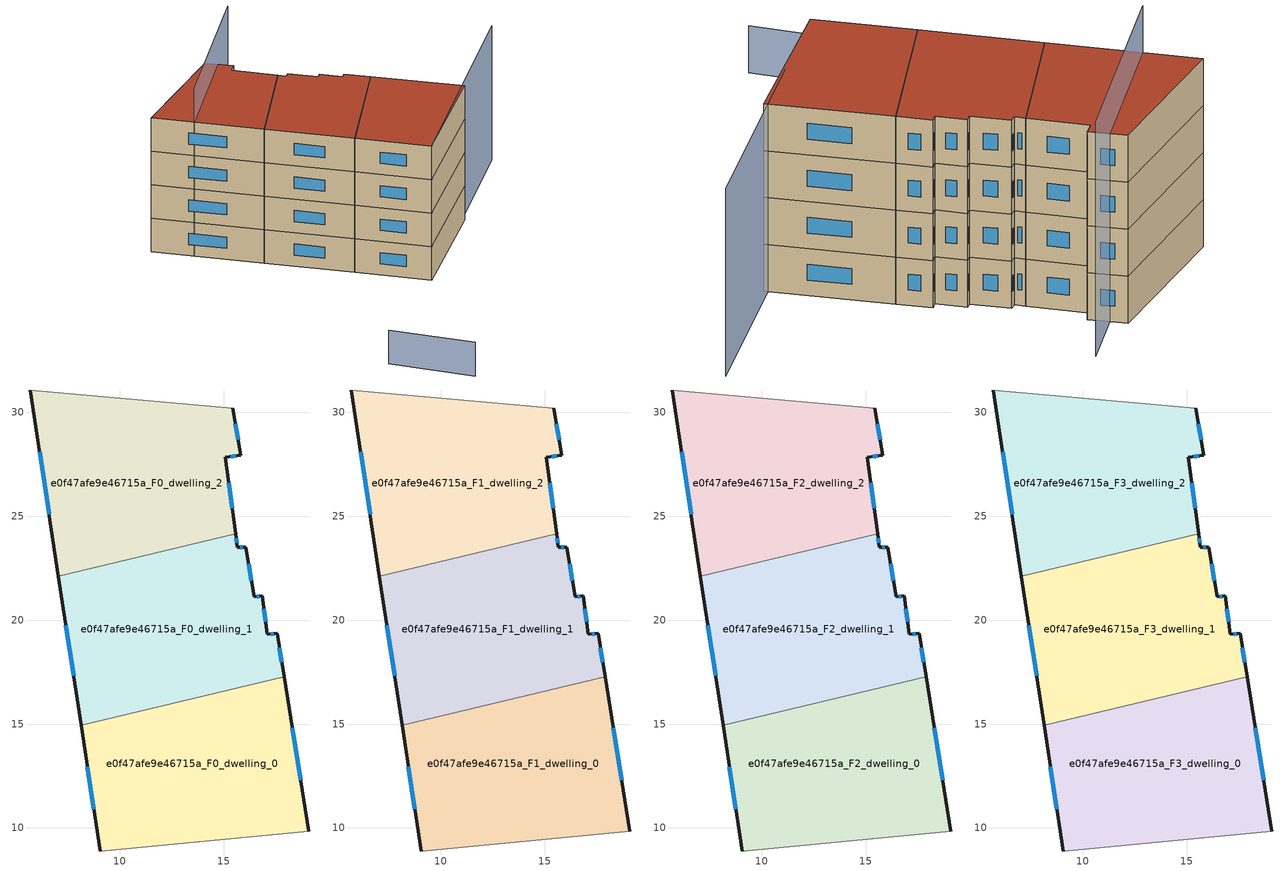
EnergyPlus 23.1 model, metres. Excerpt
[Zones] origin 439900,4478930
e0f47afe9e46715a_F0_dwelling_0
 floor ground (EU_floor_Construction): 17.9,17.28 19.09,9.83 9.06,8.89 8.14,14.95 z0
 wall outside (EU_wall_Construction): 19.09,9.83 17.9,17.28 / 8.14,14.95 9.06,8.89 z0:3
 wall adiabatic (EU_wall_Construction): 9.06,8.89 19.09,9.83 z0:3
 wall to e0f47afe9e46715a_F0_dwelling_1 (EU_wall_Construction): 17.9,17.28 8.14,14.95 z0:3
 window (EU_Window_Construction): 18.7,12.3 18.3,14.81 / 8.44,12.94 8.75,10.9 z0.99:2.01
e0f47afe9e46715a_F0_dwelling_1
 floor ground (EU_floor_Construction): 16.06,23.5 16.47,21.11 16.85,21.16 17.1,19.31 17.57,19.37 17.9,17.28 8.14,14.95 7.05,22.12 15.57,24.15 15.66,23.49 z0
 wall outside (EU_wall_Construction): 17.9,17.28 17.57,19.37 17.1,19.31 16.85,21.16 16.47,21.11 16.06,23.5 15.66,23.49 15.57,24.15 / 7.05,22.12 8.14,14.95 z0:3
 wall to e0f47afe9e46715a_F0_dwelling_2 (EU_wall_Construction): 15.57,24.15 7.05,22.12 z0:3
 window (EU_Window_Construction): 16.72,21.14 16.59,21.13 / 17.02,19.92 16.93,20.55 / 17.42,19.35 17.26,19.33 / 17.79,17.97 17.68,18.68 / 7.41,19.74 7.78,17.32 / 15.63,23.71 15.6,23.93 / 15.93,23.5 15.79,23.49 / 16.33,21.9 16.19,22.71 z0.99:2.01
e0f47afe9e46715a_F0_dwelling_2
 floor ground (EU_floor_Construction): 15.43,30.2 15.82,27.92 15.09,27.84 15.57,24.15 7.05,22.12 5.7,31.07 z0
 wall outside (EU_wall_Construction): 15.57,24.15 15.09,27.84 15.82,27.92 15.43,30.2 / 5.7,31.07 7.05,22.12 z0:3
 wall adiabatic (EU_wall_Construction): 15.43,30.2 5.7,31.07 z0:3
 window (EU_Window_Construction): 15.41,25.37 15.25,26.61 / 6.15,28.1 6.61,25.08 / 15.69,28.68 15.56,29.44 / 15.33,27.86 15.58,27.89 z0.99:2.01
e0f47afe9e46715a_F1_dwelling_0
 floor to e0f47afe9e46715a_F0_dwelling_0 (EU_floor_Construction): 17.9,17.28 19.09,9.83 9.06,8.89 8.14,14.95 z3
 wall outside (EU_wall_Construction): 19.09,9.83 17.9,17.28 / 8.14,14.95 9.06,8.89 z3:6
 wall adiabatic (EU_wall_Construction): 9.06,8.89 19.09,9.83 z3:6
 wall to e0f47afe9e46715a_F1_dwelling_1 (EU_wall_Construction): 17.9,17.28 8.14,14.95 z3:6
 window (EU_Window_Construction): 18.7,12.3 18.3,14.81 / 8.44,12.94 8.75,10.9 z3.99:5.01
e0f47afe9e46715a_F1_dwelling_1
 floor to e0f47afe9e46715a_F0_dwelling_1 (EU_floor_Construction): 16.06,23.5 16.46,21.11 16.85,21.16 17.1,19.31 17.57,19.37 17.9,17.28 8.14,14.95 7.05,22.12 15.57,24.15 15.66,23.49 z3
 wall outside (EU_wall_Construction): 17.9,17.28 17.57,19.37 17.1,19.31 16.85,21.16 16.47,21.11 16.06,23.5 15.66,23.49 15.57,24.15 / 7.05,22.12 8.14,14.95 z3:6
 wall to e0f47afe9e46715a_F1_dwelling_2 (EU_wall_Construction): 15.57,24.15 7.05,22.12 z3:6
 window (EU_Window_Construction): 16.72,21.14 16.59,21.13 / 17.02,19.92 16.93,20.55 / 17.42,19.35 17.26,19.33 / 17.79,17.97 17.68,18.68 / 7.41,19.74 7.78,17.32 / 15.63,23.71 15.6,23.93 / 15.93,23.5 15.79,23.49 / 16.33,21.9 16.19,22.71 z3.99:5.01
e0f47afe9e46715a_F1_dwelling_2
 floor to e0f47afe9e46715a_F0_dwelling_2 (EU_floor_Construction): 15.43,30.2 15.82,27.92 15.09,27.84 15.57,24.15 7.05,22.12 5.7,31.07 z3
 wall outside (EU_wall_Construction): 15.57,24.15 15.09,27.84 15.82,27.92 15.43,30.2 / 5.7,31.07 7.05,22.12 z3:6
 wall adiabatic (EU_wall_Construction): 15.43,30.2 5.7,31.07 z3:6
 window (EU_Window_Construction): 15.41,25.37 15.25,26.61 / 6.15,28.1 6.61,25.08 / 15.69,28.68 15.56,29.44 / 15.33,27.86 15.58,27.89 z3.99:5.01
e0f47afe9e46715a_F2_dwelling_0
 floor to e0f47afe9e46715a_F1_dwelling_0 (EU_floor_Construction): 17.9,17.28 19.09,9.83 9.06,8.89 8.14,14.95 z6
 wall outside (EU_wall_Construction): 19.09,9.83 17.9,17.28 / 8.14,14.95 9.06,8.89 z6:9
 wall adiabatic (EU_wall_Construction): 9.06,8.89 19.09,9.83 z6:9
 wall to e0f47afe9e46715a_F2_dwelling_1 (EU_wall_Construction): 17.9,17.28 8.14,14.95 z6:9
 window (EU_Window_Construction): 18.7,12.3 18.3,14.81 / 8.44,12.94 8.75,10.9 z6.99:8.01
e0f47afe9e46715a_F2_dwelling_1
 floor to e0f47afe9e46715a_F1_dwelling_1 (EU_floor_Construction): 16.06,23.5 16.46,21.11 16.85,21.16 17.1,19.31 17.57,19.37 17.9,17.28 8.14,14.95 7.05,22.12 15.57,24.15 15.66,23.49 z6
 wall outside (EU_wall_Construction): 17.9,17.28 17.57,19.37 17.1,19.31 16.85,21.16 16.47,21.11 16.06,23.5 15.66,23.49 15.57,24.15 / 7.05,22.12 8.14,14.95 z6:9
 wall to e0f47afe9e46715a_F2_dwelling_2 (EU_wall_Construction): 15.57,24.15 7.05,22.12 z6:9
 window (EU_Window_Construction): 16.72,21.14 16.59,21.13 / 17.02,19.92 16.93,20.55 / 17.42,19.35 17.26,19.33 / 17.79,17.97 17.68,18.68 / 7.41,19.74 7.78,17.32 / 15.63,23.71 15.6,23.93 / 15.93,23.5 15.79,23.49 / 16.33,21.9 16.19,22.71 z6.99:8.01
e0f47afe9e46715a_F2_dwelling_2
 floor to e0f47afe9e46715a_F1_dwelling_2 (EU_floor_Construction): 15.43,30.2 15.82,27.92 15.09,27.84 15.57,24.15 7.05,22.12 5.7,31.07 z6
 wall outside (EU_wall_Construction): 15.57,24.15 15.09,27.84 15.82,27.92 15.43,30.2 / 5.7,31.07 7.05,22.12 z6:9
 wall adiabatic (EU_wall_Construction): 15.43,30.2 5.7,31.07 z6:9
 window (EU_Window_Construction): 15.41,25.37 15.25,26.61 / 6.15,28.1 6.61,25.08 / 15.69,28.68 15.56,29.44 / 15.33,27.86 15.58,27.89 z6.99:8.01
e0f47afe9e46715a_F3_dwelling_0
 floor to e0f47afe9e46715a_F2_dwelling_0 (EU_floor_Construction): 17.9,17.28 19.09,9.83 9.06,8.89 8.14,14.95 z9
 wall outside (EU_wall_Construction): 19.09,9.83 17.9,17.28 / 8.14,14.95 9.06,8.89 z9:12
 wall adiabatic (EU_wall_Construction): 9.06,8.89 19.09,9.83 z9:12
 wall to e0f47afe9e46715a_F3_dwelling_1 (EU_wall_Construction): 17.9,17.28 8.14,14.95 z9:12
 window (EU_Window_Construction): 18.7,12.3 18.3,14.81 / 8.44,12.94 8.75,10.9 z9.99:11.01
 roof outside (EU_roof_Construction): 19.09,9.83 17.9,17.28 8.14,14.95 9.06,8.89 z12
e0f47afe9e46715a_F3_dwelling_1
 floor to e0f47afe9e46715a_F2_dwelling_1 (EU_floor_Construction): 16.06,23.5 16.46,21.11 16.85,21.16 17.1,19.31 17.57,19.37 17.9,17.28 8.14,14.95 7.05,22.12 15.57,24.15 15.66,23.49 z9
 wall outside (EU_wall_Construction): 17.9,17.28 17.57,19.37 17.1,19.31 16.85,21.16 16.47,21.11 16.06,23.5 15.66,23.49 15.57,24.15 / 7.05,22.12 8.14,14.95 z9:12
 wall to e0f47afe9e46715a_F3_dwelling_2 (EU_wall_Construction): 15.57,24.15 7.05,22.12 z9:12
 window (EU_Window_Construction): 16.72,21.14 16.59,21.13 / 17.02,19.92 16.93,20.55 / 17.42,19.35 17.26,19.33 / 17.79,17.97 17.68,18.68 / 7.41,19.74 7.78,17.32 / 15.63,23.71 15.6,23.93 / 15.93,23.5 15.79,23.49 / 16.33,21.9 16.19,22.71 z9.99:11.01
 roof outside (EU_roof_Construction): 17.9,17.28 17.57,19.37 17.1,19.31 16.85,21.16 16.47,21.11 16.06,23.5 15.66,23.49 15.57,24.15 7.05,22.12 8.14,14.95 z12
e0f47afe9e46715a_F3_dwelling_2
 floor to e0f47afe9e46715a_F2_dwelling_2 (EU_floor_Construction): 15.43,30.2 15.82,27.92 15.09,27.84 15.57,24.15 7.05,22.12 5.7,31.07 z9
 wall outside (EU_wall_Construction): 15.57,24.15 15.09,27.84 15.82,27.92 15.43,30.2 / 5.7,31.07 7.05,22.12 z9:12
 wall adiabatic (EU_wall_Construction): 15.43,30.2 5.7,31.07 z9:12
 window (EU_Window_Construction): 15.41,25.37 15.25,26.61 / 6.15,28.1 6.61,25.08 / 15.69,28.68 15.56,29.44 / 15.33,27.86 15.58,27.89 z9.99:11.01
 roof outside (EU_roof_Construction): 15.57,24.15 15.09,27.84 15.82,27.92 15.43,30.2 5.7,31.07 7.05,22.12 z12
shading: 9.06,8.89 28.95,11.24 z0:12; -4.75,7.33 -4.24,0.31 z0:3; 19.64,29.84 6.26,27.65 z0:15
[Building]
EU S2 Campaign: North Axis=0; Terrain=City; Solar Distribution=FullExterior
[Site:Location]
Madrid: Latitude=40.5; Longitude=-3.5; Time Zone=1; Elevation=609
[SizingPeriod:WeatherFileDays]
AnnualSizingPeriod: Begin Month=1; Begin Day of Month=1; End Month=12; End Day of Month=31; Day of Week for Start Day=Monday; Use Weather File Daylight Saving Period=No; Use Weather File Rain and Snow Indicators=No
[MATERIAL]
EU_InternalMass_Material: Roughness=MediumRough; Thickness=0.1; Conductivity=1; Density=1800; Specific Heat=900; Thermal Absorptance=0.9; Solar Absorptance=0.7; Visible Absorptance=0.7
[MATERIAL:NOMASS] Roughness=MediumRough; Thermal Absorptance=0.9; Solar Absorptance=0.7; Visible Absorptance=0.7
Name | Thermal Resistance
EU_wall_NoMass | 0.609216
EU_roof_NoMass | 0.513268
EU_floor_NoMass | 0.568163
[WINDOWMATERIAL:SIMPLEGLAZINGSYSTEM]
EU_Window_SimpleGlazing: UFactor=5.50606; Solar Heat Gain Coefficient=0.85; Visible Transmittance=0.85
[CONSTRUCTION]
EU_wall_Construction: EU_wall_NoMass
EU_roof_Construction: EU_roof_NoMass
EU_floor_Construction: EU_floor_NoMass
EU_InternalMass_Construction: EU_InternalMass_Material
EU_Window_Construction: EU_Window_SimpleGlazing
[ZONE] Type=1; Multiplier=1; Ceiling Height=autocalculate; Floor Area=autocalculate; Part of Total Floor Area=Yes
Name | Volume
e0f47afe9e46715a_F0_dwelling_0; e0f47afe9e46715a_F1_dwelling_0; e0f47afe9e46715a_F2_dwelling_0; e0f47afe9e46715a_F3_dwelling_0 | 205.533
e0f47afe9e46715a_F0_dwelling_1; e0f47afe9e46715a_F1_dwelling_1; e0f47afe9e46715a_F2_dwelling_1; e0f47afe9e46715a_F3_dwelling_1 | 205.538
e0f47afe9e46715a_F0_dwelling_2; e0f47afe9e46715a_F1_dwelling_2; e0f47afe9e46715a_F2_dwelling_2; e0f47afe9e46715a_F3_dwelling_2 | 205.549
[INTERNALMASS] Construction=EU_InternalMass_Construction
Name | Zone or ZoneList | Surface Area
e0f47afe9e46715a_F0_dwelling_0_EU_InternalMass | e0f47afe9e46715a_F0_dwelling_0 | 68.5109
e0f47afe9e46715a_F0_dwelling_1_EU_InternalMass | e0f47afe9e46715a_F0_dwelling_1 | 68.5127
e0f47afe9e46715a_F0_dwelling_2_EU_InternalMass | e0f47afe9e46715a_F0_dwelling_2 | 68.5165
e0f47afe9e46715a_F1_dwelling_0_EU_InternalMass | e0f47afe9e46715a_F1_dwelling_0 | 68.5109
e0f47afe9e46715a_F1_dwelling_1_EU_InternalMass | e0f47afe9e46715a_F1_dwelling_1 | 68.5127
e0f47afe9e46715a_F1_dwelling_2_EU_InternalMass | e0f47afe9e46715a_F1_dwelling_2 | 68.5165
e0f47afe9e46715a_F2_dwelling_0_EU_InternalMass | e0f47afe9e46715a_F2_dwelling_0 | 68.5109
e0f47afe9e46715a_F2_dwelling_1_EU_InternalMass | e0f47afe9e46715a_F2_dwelling_1 | 68.5127
e0f47afe9e46715a_F2_dwelling_2_EU_InternalMass | e0f47afe9e46715a_F2_dwelling_2 | 68.5165
e0f47afe9e46715a_F3_dwelling_0_EU_InternalMass | e0f47afe9e46715a_F3_dwelling_0 | 68.5109
e0f47afe9e46715a_F3_dwelling_1_EU_InternalMass | e0f47afe9e46715a_F3_dwelling_1 | 68.5127
e0f47afe9e46715a_F3_dwelling_2_EU_InternalMass | e0f47afe9e46715a_F3_dwelling_2 | 68.5165
[OTHEREQUIPMENT] Fuel Type=Electricity; Design Level Calculation Method=Watts/Area; Power per Zone Floor Area=1; Fraction Latent=0; Fraction Radiant=0; Fraction Lost=0; Carbon Dioxide Generation Rate=0; EndUse Subcategory=EU_Step8_InternalGains
Name | Zone or ZoneList or Space or SpaceList | Schedule
EU_Step8_InternalGain_e0f47afe9e46715a_F0_dwelling_0_f000 | e0f47afe9e46715a_F0_dwelling_0 | EU_Step8_GainSchedule_e0f47afe9e46715a_F0_dwelling_0_f000
EU_Step8_InternalGain_e0f47afe9e46715a_F0_dwelling_1_f000 | e0f47afe9e46715a_F0_dwelling_1 | EU_Step8_GainSchedule_e0f47afe9e46715a_F0_dwelling_1_f000
EU_Step8_InternalGain_e0f47afe9e46715a_F0_dwelling_2_f000 | e0f47afe9e46715a_F0_dwelling_2 | EU_Step8_GainSchedule_e0f47afe9e46715a_F0_dwelling_2_f000
EU_Step8_InternalGain_e0f47afe9e46715a_F1_dwelling_0_f000 | e0f47afe9e46715a_F1_dwelling_0 | EU_Step8_GainSchedule_e0f47afe9e46715a_F1_dwelling_0_f000
EU_Step8_InternalGain_e0f47afe9e46715a_F1_dwelling_1_f000 | e0f47afe9e46715a_F1_dwelling_1 | EU_Step8_GainSchedule_e0f47afe9e46715a_F1_dwelling_1_f000
EU_Step8_InternalGain_e0f47afe9e46715a_F1_dwelling_2_f000 | e0f47afe9e46715a_F1_dwelling_2 | EU_Step8_GainSchedule_e0f47afe9e46715a_F1_dwelling_2_f000
EU_Step8_InternalGain_e0f47afe9e46715a_F2_dwelling_0_f000 | e0f47afe9e46715a_F2_dwelling_0 | EU_Step8_GainSchedule_e0f47afe9e46715a_F2_dwelling_0_f000
EU_Step8_InternalGain_e0f47afe9e46715a_F2_dwelling_1_f000 | e0f47afe9e46715a_F2_dwelling_1 | EU_Step8_GainSchedule_e0f47afe9e46715a_F2_dwelling_1_f000
EU_Step8_InternalGain_e0f47afe9e46715a_F2_dwelling_2_f000 | e0f47afe9e46715a_F2_dwelling_2 | EU_Step8_GainSchedule_e0f47afe9e46715a_F2_dwelling_2_f000
EU_Step8_InternalGain_e0f47afe9e46715a_F3_dwelling_0_f000 | e0f47afe9e46715a_F3_dwelling_0 | EU_Step8_GainSchedule_e0f47afe9e46715a_F3_dwelling_0_f000
EU_Step8_InternalGain_e0f47afe9e46715a_F3_dwelling_1_f000 | e0f47afe9e46715a_F3_dwelling_1 | EU_Step8_GainSchedule_e0f47afe9e46715a_F3_dwelling_1_f000
EU_Step8_InternalGain_e0f47afe9e46715a_F3_dwelling_2_f000 | e0f47afe9e46715a_F3_dwelling_2 | EU_Step8_GainSchedule_e0f47afe9e46715a_F3_dwelling_2_f000
[ZONEVENTILATION:DESIGNFLOWRATE] Schedule=EU_AlwaysOn; Design Flow Rate Calculation Method=AirChanges/Hour; Air Changes per Hour=0.752966; Ventilation Type=Natural; Fan Pressure Rise=0; Fan Total Efficiency=1; Constant Term Coefficient=1; Temperature Term Coefficient=0; Velocity Term Coefficient=0; Velocity Squared Term Coefficient=0; Minimum Indoor Temperature=-100; Maximum Indoor Temperature=100; Delta Temperature=-100; Minimum Outdoor Temperature=-100; Maximum Outdoor Temperature=100; Maximum Wind Speed=40
Name | Zone or ZoneList or Space or SpaceList
EU_ConstantAir_e0f47afe9e46715a_F0_dwelling_0 | e0f47afe9e46715a_F0_dwelling_0
EU_ConstantAir_e0f47afe9e46715a_F0_dwelling_1 | e0f47afe9e46715a_F0_dwelling_1
EU_ConstantAir_e0f47afe9e46715a_F0_dwelling_2 | e0f47afe9e46715a_F0_dwelling_2
EU_ConstantAir_e0f47afe9e46715a_F1_dwelling_0 | e0f47afe9e46715a_F1_dwelling_0
EU_ConstantAir_e0f47afe9e46715a_F1_dwelling_1 | e0f47afe9e46715a_F1_dwelling_1
EU_ConstantAir_e0f47afe9e46715a_F1_dwelling_2 | e0f47afe9e46715a_F1_dwelling_2
EU_ConstantAir_e0f47afe9e46715a_F2_dwelling_0 | e0f47afe9e46715a_F2_dwelling_0
EU_ConstantAir_e0f47afe9e46715a_F2_dwelling_1 | e0f47afe9e46715a_F2_dwelling_1
EU_ConstantAir_e0f47afe9e46715a_F2_dwelling_2 | e0f47afe9e46715a_F2_dwelling_2
EU_ConstantAir_e0f47afe9e46715a_F3_dwelling_0 | e0f47afe9e46715a_F3_dwelling_0
EU_ConstantAir_e0f47afe9e46715a_F3_dwelling_1 | e0f47afe9e46715a_F3_dwelling_1
EU_ConstantAir_e0f47afe9e46715a_F3_dwelling_2 | e0f47afe9e46715a_F3_dwelling_2
[HVACTEMPLATE:THERMOSTAT] Constant Heating Setpoint=20; Constant Cooling Setpoint=50
EU_HeatOnly_e0f47afe9e46715a_F0_dwelling_0; EU_HeatOnly_e0f47afe9e46715a_F0_dwelling_1; EU_HeatOnly_e0f47afe9e46715a_F0_dwelling_2; EU_HeatOnly_e0f47afe9e46715a_F1_dwelling_0; EU_HeatOnly_e0f47afe9e46715a_F1_dwelling_1; EU_HeatOnly_e0f47afe9e46715a_F1_dwelling_2; EU_HeatOnly_e0f47afe9e46715a_F2_dwelling_0; EU_HeatOnly_e0f47afe9e46715a_F2_dwelling_1; EU_HeatOnly_e0f47afe9e46715a_F2_dwelling_2; EU_HeatOnly_e0f47afe9e46715a_F3_dwelling_0; EU_HeatOnly_e0f47afe9e46715a_F3_dwelling_1; EU_HeatOnly_e0f47afe9e46715a_F3_dwelling_2
[HVACTEMPLATE:ZONE:IDEALLOADSAIRSYSTEM] System Availability Schedule=EU_AlwaysOn; Maximum Heating Supply Air Temperature=50; Minimum Cooling Supply Air Temperature=13; Maximum Heating Supply Air Humidity Ratio=0.0156; Minimum Cooling Supply Air Humidity Ratio=0.0077; Heating Limit=NoLimit; Cooling Limit=NoLimit; Heating Availability Schedule=EU_AlwaysOn; Cooling Availability Schedule=EU_CoolingOff; Dehumidification Control Type=ConstantSensibleHeatRatio; Cooling Sensible Heat Ratio=0.7; Dehumidification Setpoint=60; Humidification Control Type=None; Humidification Setpoint=30; Outdoor Air Method=None; Outdoor Air Flow Rate per Person=0.00944; Outdoor Air Flow Rate per Zone Floor Area=0; Outdoor Air Flow Rate per Zone=0; Demand Controlled Ventilation Type=None; Outdoor Air Economizer Type=NoEconomizer; Heat Recovery Type=None; Sensible Heat Recovery Effectiveness=0.7; Latent Heat Recovery Effectiveness=0.65
Name | Template Thermostat
e0f47afe9e46715a_F0_dwelling_0 | EU_HeatOnly_e0f47afe9e46715a_F0_dwelling_0
e0f47afe9e46715a_F0_dwelling_1 | EU_HeatOnly_e0f47afe9e46715a_F0_dwelling_1
e0f47afe9e46715a_F0_dwelling_2 | EU_HeatOnly_e0f47afe9e46715a_F0_dwelling_2
e0f47afe9e46715a_F1_dwelling_0 | EU_HeatOnly_e0f47afe9e46715a_F1_dwelling_0
e0f47afe9e46715a_F1_dwelling_1 | EU_HeatOnly_e0f47afe9e46715a_F1_dwelling_1
e0f47afe9e46715a_F1_dwelling_2 | EU_HeatOnly_e0f47afe9e46715a_F1_dwelling_2
e0f47afe9e46715a_F2_dwelling_0 | EU_HeatOnly_e0f47afe9e46715a_F2_dwelling_0
e0f47afe9e46715a_F2_dwelling_1 | EU_HeatOnly_e0f47afe9e46715a_F2_dwelling_1
e0f47afe9e46715a_F2_dwelling_2 | EU_HeatOnly_e0f47afe9e46715a_F2_dwelling_2
e0f47afe9e46715a_F3_dwelling_0 | EU_HeatOnly_e0f47afe9e46715a_F3_dwelling_0
e0f47afe9e46715a_F3_dwelling_1 | EU_HeatOnly_e0f47afe9e46715a_F3_dwelling_1
e0f47afe9e46715a_F3_dwelling_2 | EU_HeatOnly_e0f47afe9e46715a_F3_dwelling_2
[SIZING:ZONE] Zone Cooling Design Supply Air Temperature Input Method=SupplyAirTemperature; Zone Cooling Design Supply Air Temperature=13; Zone Heating Design Supply Air Temperature Input Method=SupplyAirTemperature; Zone Heating Design Supply Air Temperature=50; Zone Cooling Design Supply Air Humidity Ratio=0.008; Zone Heating Design Supply Air Humidity Ratio=0.008; Cooling Design Air Flow Method=DesignDay; Cooling Design Air Flow Rate=0; Cooling Minimum Air Flow per Zone Floor Area=0.000762; Cooling Minimum Air Flow=0; Cooling Minimum Air Flow Fraction=0.2; Heating Design Air Flow Method=DesignDay; Heating Design Air Flow Rate=0; Heating Maximum Air Flow per Zone Floor Area=0.002032; Heating Maximum Air Flow=0.141576; Heating Maximum Air Flow Fraction=0.3; Account for Dedicated Outdoor Air System=No; Dedicated Outdoor Air System Control Strategy=NeutralSupplyAir; Dedicated Outdoor Air Low Setpoint Temperature for Design=autosize; Dedicated Outdoor Air High Setpoint Temperature for Design=autosize; Zone Load Sizing Method=Sensible Load Only No Latent Load; Zone Latent Cooling Design Supply Air Humidity Ratio Input Method=HumidityRatioDifference; Zone Cooling Design Supply Air Humidity Ratio Difference=0.005; Zone Latent Heating Design Supply Air Humidity Ratio Input Method=HumidityRatioDifference; Zone Humidification Design Supply Air Humidity Ratio Difference=0.005
e0f47afe9e46715a_F0_dwelling_0; e0f47afe9e46715a_F0_dwelling_1; e0f47afe9e46715a_F0_dwelling_2; e0f47afe9e46715a_F1_dwelling_0; e0f47afe9e46715a_F1_dwelling_1; e0f47afe9e46715a_F1_dwelling_2; e0f47afe9e46715a_F2_dwelling_0; e0f47afe9e46715a_F2_dwelling_1; e0f47afe9e46715a_F2_dwelling_2; e0f47afe9e46715a_F3_dwelling_0; e0f47afe9e46715a_F3_dwelling_1; e0f47afe9e46715a_F3_dwelling_2
[SCHEDULE:CONSTANT]
Name | Hourly Value
EU_AlwaysOn | 1
EU_CoolingOff | 0
[SCHEDULE:FILE] Column Number=1; Rows to Skip at Top=0; Number of Hours of Data=8760; Column Separator=Comma; Interpolate to Timestep=No; Minutes per Item=60; Adjust Schedule for Daylight Savings=Yes
Name | File
EU_Step8_GainSchedule_e0f47afe9e46715a_F0_dwelling_0_f000 | ../../schedules/e0f47afe9e46715a/e0f47afe9e46715a_F0_dwelling_0_f000_gain.csv
EU_Step8_GainSchedule_e0f47afe9e46715a_F0_dwelling_1_f000 | ../../schedules/e0f47afe9e46715a/e0f47afe9e46715a_F0_dwelling_1_f000_gain.csv
EU_Step8_GainSchedule_e0f47afe9e46715a_F0_dwelling_2_f000 | ../../schedules/e0f47afe9e46715a/e0f47afe9e46715a_F0_dwelling_2_f000_gain.csv
EU_Step8_GainSchedule_e0f47afe9e46715a_F1_dwelling_0_f000 | ../../schedules/e0f47afe9e46715a/e0f47afe9e46715a_F1_dwelling_0_f000_gain.csv
EU_Step8_GainSchedule_e0f47afe9e46715a_F1_dwelling_1_f000 | ../../schedules/e0f47afe9e46715a/e0f47afe9e46715a_F1_dwelling_1_f000_gain.csv
EU_Step8_GainSchedule_e0f47afe9e46715a_F1_dwelling_2_f000 | ../../schedules/e0f47afe9e46715a/e0f47afe9e46715a_F1_dwelling_2_f000_gain.csv
EU_Step8_GainSchedule_e0f47afe9e46715a_F2_dwelling_0_f000 | ../../schedules/e0f47afe9e46715a/e0f47afe9e46715a_F2_dwelling_0_f000_gain.csv
EU_Step8_GainSchedule_e0f47afe9e46715a_F2_dwelling_1_f000 | ../../schedules/e0f47afe9e46715a/e0f47afe9e46715a_F2_dwelling_1_f000_gain.csv
EU_Step8_GainSchedule_e0f47afe9e46715a_F2_dwelling_2_f000 | ../../schedules/e0f47afe9e46715a/e0f47afe9e46715a_F2_dwelling_2_f000_gain.csv
EU_Step8_GainSchedule_e0f47afe9e46715a_F3_dwelling_0_f000 | ../../schedules/e0f47afe9e46715a/e0f47afe9e46715a_F3_dwelling_0_f000_gain.csv
EU_Step8_GainSchedule_e0f47afe9e46715a_F3_dwelling_1_f000 | ../../schedules/e0f47afe9e46715a/e0f47afe9e46715a_F3_dwelling_1_f000_gain.csv
EU_Step8_GainSchedule_e0f47afe9e46715a_F3_dwelling_2_f000 | ../../schedules/e0f47afe9e46715a/e0f47afe9e46715a_F3_dwelling_2_f000_gain.csv
